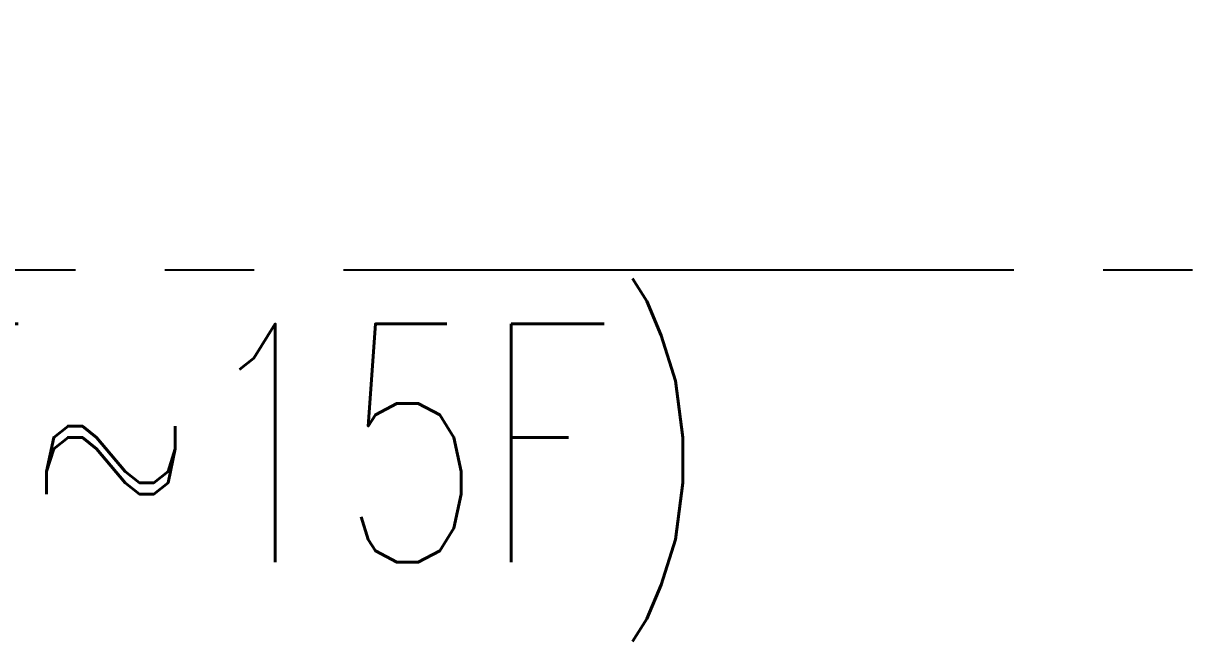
# Model space of a CAD drawing. Header units: millimetres. Extents: x -3377 to 119122, y -22007 to 15479.
# Drawn here: x 63803 to 65277, y 7810 to 8589 of the extents above; entities that cross this region are included whole.
import ezdxf

# ---------------------------------------------------------------- set-up
doc = ezdxf.new("R2010")
doc.units = ezdxf.units.MM
doc.header["$LTSCALE"] = 150
doc.header["$MEASUREMENT"] = 0
doc.linetypes.add('CENTER', pattern=[2, 1.25, -0.25, 0.25, -0.25])
doc.layers.get('0').update_dxf_attribs({"plot": 0})
doc.layers.add('Duct', color=1, linetype='Continuous')
doc.layers.add('S-ARCH', color=252, linetype='Continuous', plot=False)
doc.styles.add('CS4', font='romans.shx', dxfattribs={"width": 0.7, "height": 45, "bigfont": 'lsp.shx'})

# ---------------------------------------------------------------- blocks, each defined once
blk = doc.blocks.new('A$C1FBE2881')
at = {"layer": 'Duct', "color": 252, "linetype": 'CENTER', "ltscale": 3, "elevation": 0}
blk.add_lwpolyline([(-2667.8, -2111.5), (-2667.8, -854.3), (-2667.8, 733.2), (3140.4, 733.1), (3139.9, -854.4), (3139.5, -2111.5), (157.7, -2111.5)], close=True, dxfattribs=at)
blk.add_lwpolyline([(-2667.8, -2111.5), (-2667.8, -854.3), (-2667.8, 733.2), (3140.4, 733.1), (3139.9, -854.4), (3139.5, -2111.5), (157.7, -2111.5)], close=True, dxfattribs=at)
blk.add_lwpolyline([(-2667.8, -2111.5), (-2667.8, -854.3), (-2667.8, 733.2), (3140.4, 733.1), (3139.9, -854.4), (3139.5, -2111.5), (157.7, -2111.5)], close=True, dxfattribs=at)
blk = doc.blocks.new('2021-1102')
blk.add_blockref('A$C1FBE2881', (52500.6, -5131, 0))

msp = doc.modelspace()

# ---------------------------------------------------------------- block references
at = {"layer": 'S-ARCH'}
msp.add_blockref('2021-1102', (12110.4, 15520.27), dxfattribs=at)

# ---------------------------------------------------------------- texts
at = {"layer": 'DEFPOINTS', "style": 'CS4', "width": 0.7}
msp.add_text('S2-06 十層~十五層 (10F~15F)', height=300, dxfattribs=at).set_placement((60702, 7910.14))

doc.saveas('drawing.dxf')
